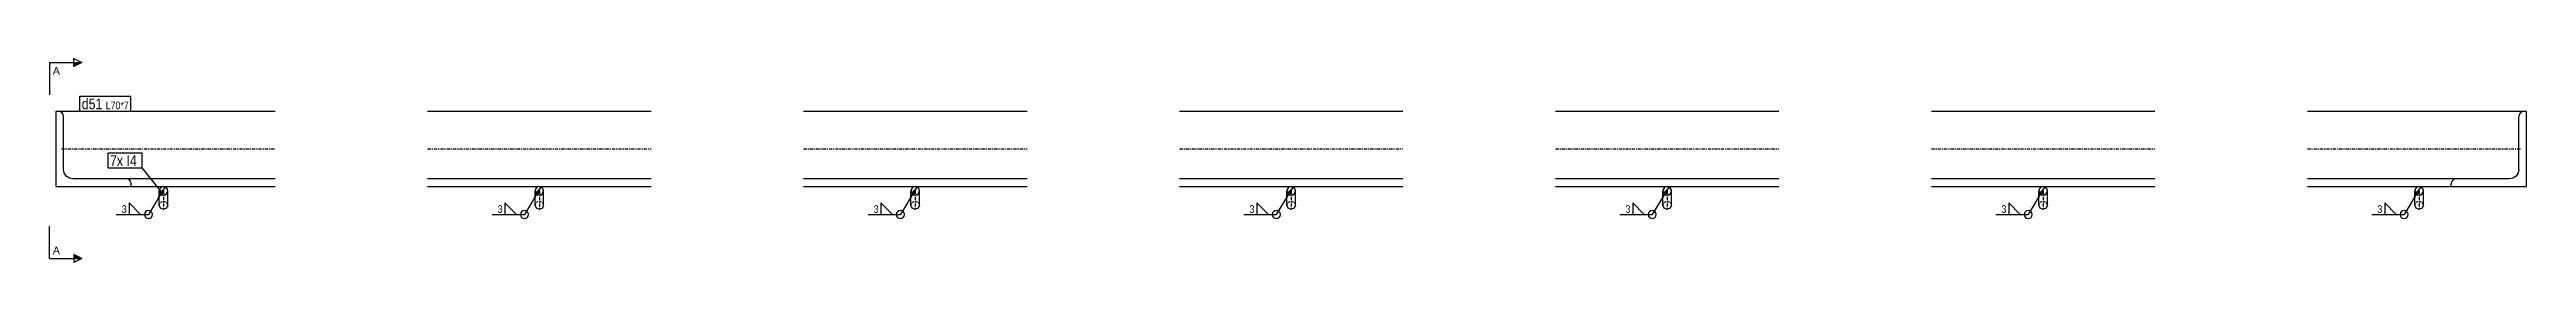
# Model space of a CAD drawing. Header units: millimetres. Extents: x 24 to 24319, y 5 to 771.
# Drawn here: x 22013 to 24319, y 7 to 198 of the extents above; entities that cross this region are included whole.
import ezdxf

# ---------------------------------------------------------------- set-up
doc = ezdxf.new("R2010")
doc.units = ezdxf.units.MM
doc.linetypes.add('DXK_LINE_DOT2', pattern=[3.9198, 1.9599, -1.9599])
doc.linetypes.add('DXK_LINE_DOT3', pattern=[5.9187, 2.979, -0.9799, 0.9799, -0.9799])
doc.layers.add('STÅL', color=7, linetype='Continuous')
doc.layers.add('TEKST', color=7, linetype='Continuous')
doc.styles.add('Arial', font='ARIAL.TTF', dxfattribs={"height": 0.2})
doc.styles.add('Arial Narrow', font='ARIALN.TTF', dxfattribs={"height": 0.2})

msp = doc.modelspace()

# ---------------------------------------------------------------- hatches: boundary and pattern name
at = {"layer": 'TEKST', "linetype": 'Continuous'}
for color, points in [(30, [(22035.8, 190), (22035.8, 193.8), (22043.3, 193.8)]), (3, [(22115.2, 72), (22120.7, 77.5), (22118.5, 70.1)]), (3, [(22465.2, 72), (22470.7, 77.5), (22468.5, 70.1)]), (3, [(22815.2, 72), (22820.7, 77.5), (22818.5, 70.1)]), (3, [(23165.2, 72), (23170.7, 77.5), (23168.5, 70.1)]), (3, [(23515.2, 72), (23520.7, 77.5), (23518.5, 70.1)]), (3, [(23865.2, 72), (23870.7, 77.5), (23868.5, 70.1)]), (3, [(24215.2, 72), (24220.7, 77.5), (24218.5, 70.1)]), (30, [(22035.8, 10.9), (22035.8, 14.7), (22043.3, 10.9)])]:
    msp.add_hatch(color=color, dxfattribs=at).paths.add_polyline_path(points)

# ---------------------------------------------------------------- linework, layer by layer
at = {"layer": 'STÅL', "color": 2, "linetype": 'Continuous'}
for p, q in [((22223.3, 148.1), (22019.3, 148.1)), ((22019.3, 148.1), (22019.3, 78.1)), ((22023.5, 147.8), (22021.8, 148.1)), ((22025, 146.8), (22023.5, 147.8)), ((22025.9, 145.3), (22025, 146.8)), ((22026.3, 143.6), (22025.9, 145.3)), ((22026.3, 94.1), (22026.3, 143.6)), ((22573.3, 148.1), (22365.3, 148.1)), ((22923.3, 148.1), (22715.3, 148.1)), ((23273.3, 148.1), (23065.3, 148.1)), ((23623.3, 148.1), (23415.3, 148.1)), ((23973.3, 148.1), (23765.3, 148.1)), ((24319.3, 148.1), (24115.3, 148.1)), ((24312.6, 145.3), (24312.3, 143.6)), ((24312.3, 94.1), (24312.3, 143.6)), ((24313.6, 146.8), (24312.6, 145.3)), ((24315.1, 147.8), (24313.6, 146.8)), ((24316.8, 148.1), (24315.1, 147.8)), ((24319.3, 78.1), (24319.3, 148.1)), ((22027, 90.7), (22026.3, 94.1)), ((24312.3, 94.1), (24311.6, 90.7)), ((22019.3, 78.1), (22223.3, 78.1)), ((22028.9, 87.7), (22027, 90.7)), ((22031.8, 85.8), (22028.9, 87.7)), ((22035.3, 85.1), (22031.8, 85.8)), ((22223.3, 85.1), (22035.3, 85.1)), ((22086.5, 84.8), (22084.8, 85.1)), ((22088, 83.8), (22086.5, 84.8)), ((22088.9, 82.3), (22088, 83.8)), ((22089.3, 80.6), (22088.9, 82.3)), ((22089.3, 78.1), (22089.3, 80.6)), ((22115.3, 60.6), (22115.3, 74.1)), ((22123.3, 60.6), (22123.3, 74.1)), ((22573.3, 85.1), (22365.3, 85.1)), ((22365.3, 78.1), (22573.3, 78.1)), ((22465.3, 60.6), (22465.3, 74.1)), ((22473.3, 60.6), (22473.3, 74.1)), ((22923.3, 85.1), (22715.3, 85.1)), ((22715.3, 78.1), (22923.3, 78.1)), ((22815.3, 60.6), (22815.3, 74.1)), ((22823.3, 60.6), (22823.3, 74.1)), ((23273.3, 85.1), (23065.3, 85.1)), ((23065.3, 78.1), (23273.3, 78.1)), ((23165.3, 60.6), (23165.3, 74.1)), ((23173.3, 60.6), (23173.3, 74.1)), ((23623.3, 85.1), (23415.3, 85.1)), ((23415.3, 78.1), (23623.3, 78.1)), ((23515.3, 60.6), (23515.3, 74.1)), ((23523.3, 60.6), (23523.3, 74.1)), ((23973.3, 85.1), (23765.3, 85.1)), ((23765.3, 78.1), (23973.3, 78.1)), ((23865.3, 60.6), (23865.3, 74.1)), ((23873.3, 60.6), (23873.3, 74.1)), ((24253.8, 85.1), (24115.3, 85.1)), ((24115.3, 78.1), (24319.3, 78.1)), ((24215.3, 60.6), (24215.3, 74.1)), ((24223.3, 60.6), (24223.3, 74.1)), ((24249.6, 82.3), (24249.3, 80.6)), ((24249.3, 78.1), (24249.3, 80.6)), ((24250.6, 83.8), (24249.6, 82.3)), ((24252.1, 84.8), (24250.6, 83.8)), ((24253.8, 85.1), (24252.1, 84.8)), ((24303.3, 85.1), (24253.8, 85.1)), ((24306.7, 85.8), (24303.3, 85.1)), ((24309.6, 87.7), (24306.7, 85.8)), ((24311.6, 90.7), (24309.6, 87.7)), ((22116.5, 57.8), (22115.3, 60.6)), ((22119.3, 56.6), (22116.5, 57.8)), ((22122.1, 57.8), (22119.3, 56.6)), ((22123.3, 60.6), (22122.1, 57.8)), ((22466.5, 57.8), (22465.3, 60.6)), ((22469.3, 56.6), (22466.5, 57.8)), ((22472.1, 57.8), (22469.3, 56.6)), ((22473.3, 60.6), (22472.1, 57.8)), ((22816.5, 57.8), (22815.3, 60.6)), ((22819.3, 56.6), (22816.5, 57.8)), ((22822.1, 57.8), (22819.3, 56.6)), ((22823.3, 60.6), (22822.1, 57.8)), ((23166.5, 57.8), (23165.3, 60.6)), ((23169.3, 56.6), (23166.5, 57.8)), ((23172.1, 57.8), (23169.3, 56.6)), ((23173.3, 60.6), (23172.1, 57.8)), ((23516.5, 57.8), (23515.3, 60.6)), ((23519.3, 56.6), (23516.5, 57.8)), ((23522.1, 57.8), (23519.3, 56.6)), ((23523.3, 60.6), (23522.1, 57.8)), ((23866.5, 57.8), (23865.3, 60.6)), ((23869.3, 56.6), (23866.5, 57.8)), ((23872.1, 57.8), (23869.3, 56.6)), ((23873.3, 60.6), (23872.1, 57.8)), ((24216.5, 57.8), (24215.3, 60.6)), ((24219.3, 56.6), (24216.5, 57.8)), ((24222.1, 57.8), (24219.3, 56.6)), ((24223.3, 60.6), (24222.1, 57.8))]:
    msp.add_line(p, q, dxfattribs=at)
at = {"layer": 'STÅL', "color": 7, "linetype": 'DXK_LINE_DOT3'}
for p, q in [((22024.3, 113.1), (22223.3, 113.1)), ((22365.3, 113.1), (22573.3, 113.1)), ((22715.3, 113.1), (22923.3, 113.1)), ((23065.3, 113.1), (23273.3, 113.1)), ((23415.3, 113.1), (23623.3, 113.1)), ((23765.3, 113.1), (23973.3, 113.1)), ((24115.3, 113.1), (24314.3, 113.1)), ((22119.3, 74.1), (22119.3, 74.1)), ((22119.3, 74.1), (22119.3, 56.5)), ((22469.3, 74.1), (22469.3, 74.1)), ((22469.3, 74.1), (22469.3, 56.5)), ((22819.3, 74.1), (22819.3, 74.1)), ((22819.3, 74.1), (22819.3, 56.5)), ((23169.3, 74.1), (23169.3, 74.1)), ((23169.3, 74.1), (23169.3, 56.5)), ((23519.3, 74.1), (23519.3, 74.1)), ((23519.3, 74.1), (23519.3, 56.5)), ((23869.3, 74.1), (23869.3, 74.1)), ((23869.3, 74.1), (23869.3, 56.5)), ((24219.3, 74.1), (24219.3, 74.1)), ((24219.3, 74.1), (24219.3, 56.5))]:
    msp.add_line(p, q, dxfattribs=at)
at = {"layer": 'STÅL', "color": 7, "linetype": 'DXK_LINE_DOT2'}
for p, q in [((22116.5, 76.9), (22115.3, 74.1)), ((22115.3, 74.1), (22116.5, 71.3)), ((22119.3, 78.1), (22116.5, 76.9)), ((22116.5, 71.3), (22119.3, 70.1)), ((22122.1, 76.9), (22119.3, 78.1)), ((22119.3, 70.1), (22122.1, 71.3)), ((22123.3, 74.1), (22122.1, 76.9)), ((22122.1, 71.3), (22123.3, 74.1)), ((22466.5, 76.9), (22465.3, 74.1)), ((22465.3, 74.1), (22466.5, 71.3)), ((22469.3, 78.1), (22466.5, 76.9)), ((22466.5, 71.3), (22469.3, 70.1)), ((22472.1, 76.9), (22469.3, 78.1)), ((22469.3, 70.1), (22472.1, 71.3)), ((22473.3, 74.1), (22472.1, 76.9)), ((22472.1, 71.3), (22473.3, 74.1)), ((22816.5, 76.9), (22815.3, 74.1)), ((22815.3, 74.1), (22816.5, 71.3)), ((22819.3, 78.1), (22816.5, 76.9)), ((22816.5, 71.3), (22819.3, 70.1)), ((22822.1, 76.9), (22819.3, 78.1)), ((22819.3, 70.1), (22822.1, 71.3)), ((22823.3, 74.1), (22822.1, 76.9)), ((22822.1, 71.3), (22823.3, 74.1)), ((23166.5, 76.9), (23165.3, 74.1)), ((23165.3, 74.1), (23166.5, 71.3)), ((23169.3, 78.1), (23166.5, 76.9)), ((23166.5, 71.3), (23169.3, 70.1)), ((23172.1, 76.9), (23169.3, 78.1)), ((23169.3, 70.1), (23172.1, 71.3)), ((23173.3, 74.1), (23172.1, 76.9)), ((23172.1, 71.3), (23173.3, 74.1)), ((23516.5, 76.9), (23515.3, 74.1)), ((23515.3, 74.1), (23516.5, 71.3)), ((23519.3, 78.1), (23516.5, 76.9)), ((23516.5, 71.3), (23519.3, 70.1)), ((23522.1, 76.9), (23519.3, 78.1)), ((23519.3, 70.1), (23522.1, 71.3)), ((23523.3, 74.1), (23522.1, 76.9)), ((23522.1, 71.3), (23523.3, 74.1)), ((23866.5, 76.9), (23865.3, 74.1)), ((23865.3, 74.1), (23866.5, 71.3)), ((23869.3, 78.1), (23866.5, 76.9)), ((23866.5, 71.3), (23869.3, 70.1)), ((23872.1, 76.9), (23869.3, 78.1)), ((23869.3, 70.1), (23872.1, 71.3)), ((23873.3, 74.1), (23872.1, 76.9)), ((23872.1, 71.3), (23873.3, 74.1)), ((24216.5, 76.9), (24215.3, 74.1)), ((24215.3, 74.1), (24216.5, 71.3)), ((24219.3, 78.1), (24216.5, 76.9)), ((24216.5, 71.3), (24219.3, 70.1)), ((24222.1, 76.9), (24219.3, 78.1)), ((24219.3, 70.1), (24222.1, 71.3)), ((24223.3, 74.1), (24222.1, 76.9)), ((24222.1, 71.3), (24223.3, 74.1)), ((22115.3, 60.6), (22116.5, 63.4)), ((22116.5, 63.4), (22119.3, 64.5)), ((22119.3, 64.5), (22122.1, 63.4)), ((22122.1, 63.4), (22123.3, 60.6)), ((22465.3, 60.6), (22466.5, 63.4)), ((22466.5, 63.4), (22469.3, 64.5)), ((22469.3, 64.5), (22472.1, 63.4)), ((22472.1, 63.4), (22473.3, 60.6)), ((22815.3, 60.6), (22816.5, 63.4)), ((22816.5, 63.4), (22819.3, 64.5)), ((22819.3, 64.5), (22822.1, 63.4)), ((22822.1, 63.4), (22823.3, 60.6)), ((23165.3, 60.6), (23166.5, 63.4)), ((23166.5, 63.4), (23169.3, 64.5)), ((23169.3, 64.5), (23172.1, 63.4)), ((23172.1, 63.4), (23173.3, 60.6)), ((23515.3, 60.6), (23516.5, 63.4)), ((23516.5, 63.4), (23519.3, 64.5)), ((23519.3, 64.5), (23522.1, 63.4)), ((23522.1, 63.4), (23523.3, 60.6)), ((23865.3, 60.6), (23866.5, 63.4)), ((23866.5, 63.4), (23869.3, 64.5)), ((23869.3, 64.5), (23872.1, 63.4)), ((23872.1, 63.4), (23873.3, 60.6)), ((24215.3, 60.6), (24216.5, 63.4)), ((24216.5, 63.4), (24219.3, 64.5)), ((24219.3, 64.5), (24222.1, 63.4)), ((24222.1, 63.4), (24223.3, 60.6))]:
    msp.add_line(p, q, dxfattribs=at)
at = {"layer": 'STÅL', "color": 2, "linetype": 'Continuous'}
for centre, start, end in [((22119.3, 74.1), 0, 180), ((22119.3, 74.1), 180, 0), ((22469.3, 74.1), 0, 180), ((22469.3, 74.1), 180, 0), ((22819.3, 74.1), 0, 180), ((22819.3, 74.1), 180, 0), ((23169.3, 74.1), 0, 180), ((23169.3, 74.1), 180, 0), ((23519.3, 74.1), 0, 180), ((23519.3, 74.1), 180, 0), ((23869.3, 74.1), 0, 180), ((23869.3, 74.1), 180, 0), ((24219.3, 74.1), 0, 180), ((24219.3, 74.1), 180, 0)]:
    msp.add_arc(centre, 4, start, end, dxfattribs=at)
at = {"layer": 'TEKST', "color": 30, "linetype": 'Continuous'}
for p, q in [((22035.8, 190), (22035.8, 197.5)), ((22035.8, 197.5), (22043.3, 193.8)), ((22043.3, 193.8), (22035.8, 190)), ((22043.3, 10.9), (22035.8, 14.7)), ((22035.8, 14.7), (22035.8, 7.2)), ((22043.3, 10.9), (22035.8, 7.2))]:
    msp.add_line(p, q, dxfattribs=at)
at = {"layer": 'TEKST', "color": 3, "linetype": 'Continuous'}
for p, q in [((22120.7, 77.5), (22105.4, 51.9)), ((22470.7, 77.5), (22455.4, 51.9)), ((22820.7, 77.5), (22805.4, 51.9)), ((23170.7, 77.5), (23155.4, 51.9)), ((23520.7, 77.5), (23505.4, 51.9)), ((23870.7, 77.5), (23855.4, 51.9)), ((24220.7, 77.5), (24205.4, 51.9))]:
    msp.add_line(p, q, dxfattribs=at)
for centre, start, end in [((22105.4, 51.9), 90, 270), ((22105.4, 51.9), 270, 90), ((22455.4, 51.9), 90, 270), ((22455.4, 51.9), 270, 90), ((22805.4, 51.9), 90, 270), ((22805.4, 51.9), 270, 90), ((23155.4, 51.9), 90, 270), ((23155.4, 51.9), 270, 90), ((23505.4, 51.9), 90, 270), ((23505.4, 51.9), 270, 90), ((23855.4, 51.9), 90, 270), ((23855.4, 51.9), 270, 90), ((24205.4, 51.9), 90, 270), ((24205.4, 51.9), 270, 90)]:
    msp.add_arc(centre, 3.75, start, end, dxfattribs=at)

# ---------------------------------------------------------------- wipeouts: each hides what was drawn before it
at = {"color": 0, "linetype": 'Continuous'}
for points in [[(22023, 182.5), (22023, 190), (22016.3, 190), (22016.3, 182.5)], [(22023, 14.7), (22023, 22.2), (22016.3, 22.2), (22016.3, 14.7)]]:
    msp.add_wipeout(points, dxfattribs=at).dxf.layer = 'TEKST'
at = {"color": 0}
for points in [[(22085.7, 52.8), (22085.7, 61.5), (22079.9, 61.5), (22079.9, 52.8)], [(22435.7, 52.8), (22435.7, 61.5), (22429.9, 61.5), (22429.9, 52.8)], [(22785.7, 52.8), (22785.7, 61.5), (22779.9, 61.5), (22779.9, 52.8)], [(23135.7, 52.8), (23135.7, 61.5), (23129.9, 61.5), (23129.9, 52.8)], [(23485.7, 52.8), (23485.7, 61.5), (23479.9, 61.5), (23479.9, 52.8)], [(23835.7, 52.8), (23835.7, 61.5), (23829.9, 61.5), (23829.9, 52.8)], [(24185.7, 52.8), (24185.7, 61.5), (24179.9, 61.5), (24179.9, 52.8)]]:
    msp.add_wipeout(points, dxfattribs=at).dxf.layer = 'TEKST'

# ---------------------------------------------------------------- next in the draw order: linework, layer by layer
at = {"layer": 'TEKST', "color": 7, "linetype": 'Continuous'}
for p, q in [((22013.3, 193.8), (22013.3, 163.8)), ((22013.3, 193.8), (22043.3, 193.8)), ((22013.3, 10.9), (22013.3, 40.9)), ((22013.3, 10.9), (22043.3, 10.9))]:
    msp.add_line(p, q, dxfattribs=at)
at = {"layer": 'TEKST', "color": 3, "linetype": 'Continuous'}
for p, q in [((22075.3, 51.9), (22105.4, 51.9)), ((22098, 51.9), (22087.3, 62.7)), ((22087.3, 62.7), (22087.3, 51.9)), ((22087.3, 51.9), (22098, 51.9)), ((22425.3, 51.9), (22455.4, 51.9)), ((22448, 51.9), (22437.3, 62.7)), ((22437.3, 62.7), (22437.3, 51.9)), ((22437.3, 51.9), (22448, 51.9)), ((22775.3, 51.9), (22805.4, 51.9)), ((22798, 51.9), (22787.3, 62.7)), ((22787.3, 62.7), (22787.3, 51.9)), ((22787.3, 51.9), (22798, 51.9)), ((23125.3, 51.9), (23155.4, 51.9)), ((23148, 51.9), (23137.3, 62.7)), ((23137.3, 62.7), (23137.3, 51.9)), ((23137.3, 51.9), (23148, 51.9)), ((23475.3, 51.9), (23505.4, 51.9)), ((23498, 51.9), (23487.3, 62.7)), ((23487.3, 62.7), (23487.3, 51.9)), ((23487.3, 51.9), (23498, 51.9)), ((23825.3, 51.9), (23855.4, 51.9)), ((23848, 51.9), (23837.3, 62.7)), ((23837.3, 62.7), (23837.3, 51.9)), ((23837.3, 51.9), (23848, 51.9)), ((24175.3, 51.9), (24205.4, 51.9)), ((24198, 51.9), (24187.3, 62.7)), ((24187.3, 62.7), (24187.3, 51.9)), ((24187.3, 51.9), (24198, 51.9))]:
    msp.add_line(p, q, dxfattribs=at)

# ---------------------------------------------------------------- next in the draw order: texts
at = {"layer": 'TEKST', "color": 3, "linetype": 'Continuous', "style": 'Arial'}
for p in [(22016.3, 182.5), (22016.3, 14.7)]:
    msp.add_text('A', height=7.16, dxfattribs=at).set_placement(p)
at = {"layer": 'TEKST', "color": 3, "style": 'Arial Narrow'}
for p in [(22080.5, 53.4), (22430.5, 53.4), (22780.5, 53.4), (23130.5, 53.4), (23480.5, 53.4), (23830.5, 53.4), (24180.5, 53.4)]:
    msp.add_text('3', height=7.16, dxfattribs=at).set_placement(p)

# ---------------------------------------------------------------- next in the draw order: wipeouts: each hides what was drawn before it
at = {"color": 0}
for points in [[(22062.5, 150.2), (22062.5, 160.7), (22043.3, 160.7), (22043.3, 150.2)], [(22081.7, 97.2), (22081.7, 107.7), (22069.6, 107.7), (22069.6, 97.2)]]:
    msp.add_wipeout(points, dxfattribs=at).dxf.layer = 'TEKST'

# ---------------------------------------------------------------- next in the draw order: wipeouts: each hides what was drawn before it
for points in [[(22062.5, 150.2), (22062.5, 160.7), (22043.3, 160.7), (22043.3, 150.2)], [(22081.7, 97.2), (22081.7, 107.7), (22069.6, 107.7), (22069.6, 97.2)]]:
    msp.add_wipeout(points, dxfattribs=at).dxf.layer = 'TEKST'

# ---------------------------------------------------------------- next in the draw order: linework, layer by layer
at = {"layer": 'TEKST', "color": 7, "linetype": 'Continuous'}
for p, q in [((22041.5, 148.4), (22041.5, 162.5)), ((22067.8, 95.4), (22067.8, 109.5))]:
    msp.add_line(p, q, dxfattribs=at)

# ---------------------------------------------------------------- next in the draw order: wipeouts: each hides what was drawn before it
at = {"color": 0}
for points in [[(22087.1, 150.2), (22087.1, 157.7), (22065.6, 157.7), (22065.6, 150.2)], [(22094.5, 97.2), (22094.5, 107.7), (22084.9, 107.7), (22084.9, 97.2)]]:
    msp.add_wipeout(points, dxfattribs=at).dxf.layer = 'TEKST'

# ---------------------------------------------------------------- next in the draw order: wipeouts: each hides what was drawn before it
for points in [[(22087.1, 150.2), (22087.1, 157.7), (22065.6, 157.7), (22065.6, 150.2)], [(22094.5, 97.2), (22094.5, 107.7), (22084.9, 107.7), (22084.9, 97.2)]]:
    msp.add_wipeout(points, dxfattribs=at).dxf.layer = 'TEKST'

# ---------------------------------------------------------------- next in the draw order: linework, layer by layer
at = {"layer": 'TEKST', "color": 7, "linetype": 'Continuous'}
for p, q in [((22041.5, 162.5), (22088.9, 162.5)), ((22088.9, 148.4), (22088.9, 162.5)), ((22041.5, 148.4), (22088.9, 148.4)), ((22067.8, 109.5), (22099.4, 109.5)), ((22067.8, 95.4), (22099.4, 95.4)), ((22099.4, 95.4), (22099.4, 109.5)), ((22117.2, 73.4), (22099.4, 95.4))]:
    msp.add_line(p, q, dxfattribs=at)

# ---------------------------------------------------------------- next in the draw order: texts
at = {"layer": 'TEKST', "color": 3, "style": 'Arial Narrow'}
for s, height, p in [('d51', 10.02, (22043.3, 150.2)), ('L70*7', 7.16, (22065.6, 150.2)), ('7x', 10.02, (22069.6, 97.2)), ('I4', 10.02, (22084.9, 97.2))]:
    msp.add_text(s, height=height, dxfattribs=at).set_placement(p)

doc.saveas('drawing.dxf')
